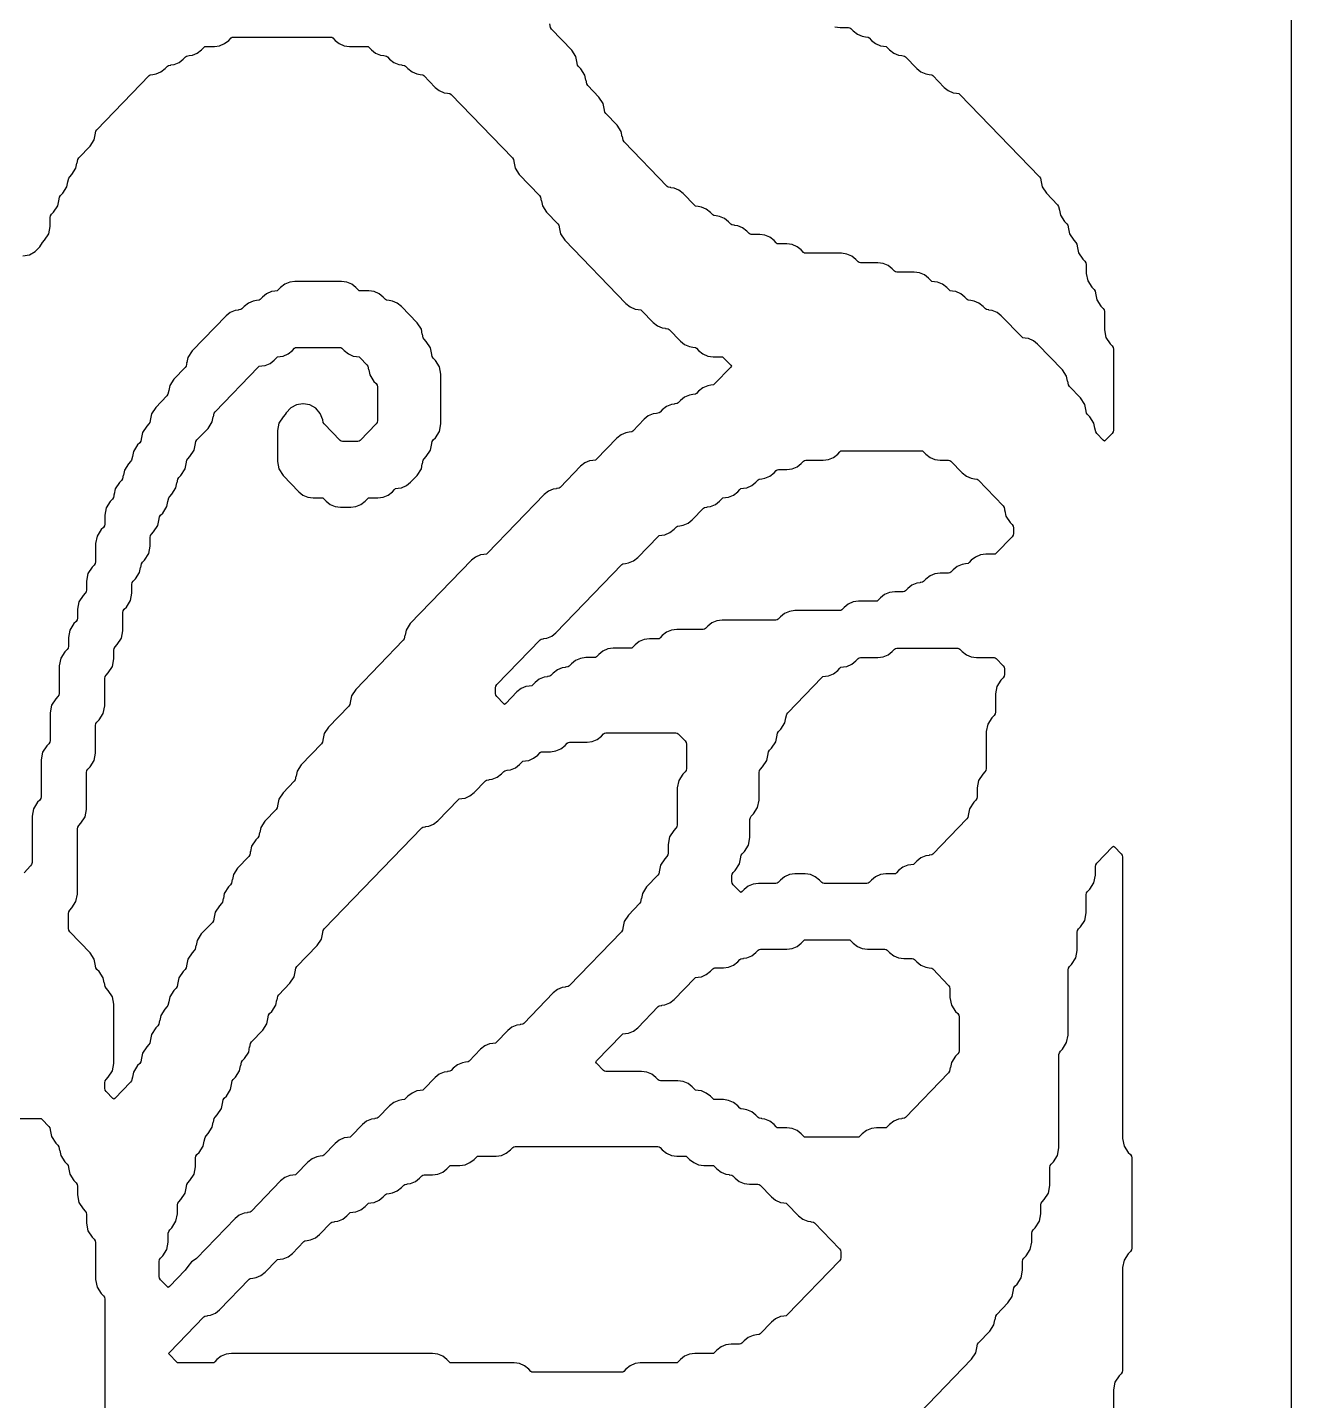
# Model space of a CAD drawing. Header units: millimetres. Extents: x 2 to 65, y 2 to 128.
# Drawn here: x 33.63 to 65.27, y 67.59 to 101.95 of the extents above; entities that cross this region are included whole.
import ezdxf

# ---------------------------------------------------------------- set-up
doc = ezdxf.new("R2010")
doc.units = ezdxf.units.MM
doc.layers.add('CUT', color=1, linetype='Continuous')

msp = doc.modelspace()

# ---------------------------------------------------------------- linework, layer by layer
at = {"layer": 'CUT'}
for points in [[(44.134, 2), (52.134, 2), (52.134, 5), (65.2679, 5), (65.2679, 125), (52.134, 125), (52.134, 128), (44.134, 128), (44.134, 125), (23.134, 125), (23.134, 128), (15.134, 128), (15.134, 125), (2, 125), (2, 5), (15.134, 5), (15.134, 2), (23.134, 2), (23.134, 5), (44.134, 5)], [(45.3806, 85.2007), (45.3558, 85.2388), (45.3471, 85.2835), (45.3471, 85.4224), (45.3558, 85.4671), (45.3806, 85.5052), (46.4611, 86.623), (46.4861, 86.6428), (46.551, 86.6515), (46.5507, 86.6539), (46.6318, 86.6648), (46.7546, 86.7169), (46.8592, 86.7996), (48.508, 88.5053), (48.5331, 88.5252), (48.598, 88.5339), (48.5976, 88.5363), (48.6788, 88.5472), (48.8015, 88.5993), (48.9061, 88.6819), (49.4178, 89.2112), (49.4429, 89.231), (49.5077, 89.2398), (49.5074, 89.2422), (49.5885, 89.2531), (49.7113, 89.3051), (49.8159, 89.3878), (49.8727, 89.4465), (49.8978, 89.4663), (49.9626, 89.4751), (49.9623, 89.4774), (50.0434, 89.4884), (50.1662, 89.5404), (50.2708, 89.6231), (50.555, 89.9171), (50.5801, 89.9369), (50.6449, 89.9456), (50.6446, 89.948), (50.7257, 89.959), (50.8485, 90.011), (50.9531, 90.0937), (51.0099, 90.1524), (51.035, 90.1722), (51.0998, 90.1809), (51.0995, 90.1833), (51.1806, 90.1942), (51.3034, 90.2463), (51.408, 90.329), (51.4648, 90.3877), (51.4898, 90.4075), (51.5547, 90.4162), (51.5544, 90.4186), (51.6355, 90.4295), (51.7583, 90.4816), (51.8629, 90.5643), (51.9196, 90.623), (51.9447, 90.6428), (52.0096, 90.6515), (52.0092, 90.6539), (52.0904, 90.6648), (52.2131, 90.7169), (52.3178, 90.7996), (52.3745, 90.8583), (52.3996, 90.8781), (52.4313, 90.8824), (52.6406, 90.8824), (52.7727, 90.9001), (52.8955, 90.9522), (53.0001, 91.0349), (53.0568, 91.0936), (53.0819, 91.1134), (53.1136, 91.1176), (53.5503, 91.1176), (53.6825, 91.1354), (53.8052, 91.1875), (53.9098, 91.2701), (53.9666, 91.3289), (53.9917, 91.3487), (54.0233, 91.3529), (56.0033, 91.3529), (56.035, 91.3487), (56.0601, 91.3289), (56.1169, 91.2701), (56.2215, 91.1875), (56.3442, 91.1354), (56.4764, 91.1176), (56.6857, 91.1176), (56.7173, 91.1134), (56.7424, 91.0936), (57.0266, 90.7996), (57.1312, 90.7169), (57.254, 90.6648), (57.3351, 90.6539), (57.3348, 90.6515), (57.3997, 90.6428), (57.4247, 90.623), (58.0503, 89.9758), (58.0751, 89.9377), (58.093, 89.8457), (58.0958, 89.8463), (58.1202, 89.7206), (58.2243, 89.5605), (58.2777, 89.5052), (58.3025, 89.4671), (58.3112, 89.4224), (58.3112, 89.2835), (58.3025, 89.2388), (58.2777, 89.2007), (57.8796, 88.7888), (57.8545, 88.769), (57.8229, 88.7647), (57.6136, 88.7647), (57.4814, 88.7469), (57.3587, 88.6949), (57.2541, 88.6122), (57.1973, 88.5535), (57.1722, 88.5337), (57.1074, 88.5249), (57.1077, 88.5226), (57.0265, 88.5116), (56.9038, 88.4596), (56.7992, 88.3769), (56.7424, 88.3182), (56.7173, 88.2984), (56.6857, 88.2941), (56.4764, 88.2941), (56.3442, 88.2763), (56.2215, 88.2243), (56.1169, 88.1416), (56.0601, 88.0829), (56.035, 88.0631), (55.9702, 88.0544), (55.9705, 88.052), (55.8893, 88.041), (55.7666, 87.989), (55.662, 87.9063), (55.6052, 87.8476), (55.5801, 87.8278), (55.5485, 87.8235), (55.3392, 87.8235), (55.207, 87.8058), (55.0843, 87.7537), (54.9797, 87.671), (54.9229, 87.6123), (54.8978, 87.5925), (54.8661, 87.5882), (54.4294, 87.5882), (54.2973, 87.5705), (54.1745, 87.5184), (54.0699, 87.4357), (54.0131, 87.377), (53.9881, 87.3572), (53.9564, 87.3529), (52.8373, 87.3529), (52.7052, 87.3352), (52.5824, 87.2831), (52.4778, 87.2004), (52.4211, 87.1417), (52.396, 87.1219), (52.3643, 87.1176), (51.0178, 87.1176), (50.8857, 87.0999), (50.7629, 87.0478), (50.6583, 86.9651), (50.6015, 86.9064), (50.5765, 86.8866), (50.5448, 86.8824), (49.8806, 86.8824), (49.7485, 86.8646), (49.6257, 86.8125), (49.5211, 86.7299), (49.4643, 86.6711), (49.4393, 86.6513), (49.4076, 86.6471), (49.1983, 86.6471), (49.0661, 86.6293), (48.9434, 86.5772), (48.8388, 86.4946), (48.782, 86.4358), (48.7569, 86.416), (48.7253, 86.4118), (48.2885, 86.4118), (48.1564, 86.394), (48.0336, 86.3419), (47.929, 86.2593), (47.8723, 86.2005), (47.8472, 86.1807), (47.8155, 86.1765), (47.6062, 86.1765), (47.4741, 86.1587), (47.3513, 86.1066), (47.2467, 86.024), (47.1899, 85.9653), (47.1649, 85.9454), (47.1, 85.9367), (47.1003, 85.9343), (47.0192, 85.9234), (46.8964, 85.8713), (46.7918, 85.7887), (46.7351, 85.73), (46.71, 85.7101), (46.6451, 85.7014), (46.6454, 85.699), (46.5643, 85.6881), (46.4416, 85.636), (46.3369, 85.5534), (46.2802, 85.4947), (46.2551, 85.4748), (46.1902, 85.4661), (46.1906, 85.4637), (46.1094, 85.4528), (45.9867, 85.4007), (45.8821, 85.3181), (45.6025, 85.0289), (45.5746, 85.008), (45.5466, 85.0289)], [(51.4967, 81.2318), (51.5215, 81.2699), (51.575, 81.3252), (51.679, 81.4853), (51.7155, 81.6727), (51.7155, 82.1283), (51.7242, 82.173), (51.7489, 82.2111), (51.8024, 82.2664), (51.9065, 82.4265), (51.9429, 82.6139), (51.9429, 83.3048), (51.9516, 83.3494), (51.9764, 83.3876), (52.0298, 83.4429), (52.1339, 83.603), (52.1583, 83.7286), (52.1611, 83.7281), (52.179, 83.82), (52.2038, 83.8582), (52.2573, 83.9135), (52.3613, 84.0736), (52.3858, 84.1992), (52.3886, 84.1987), (52.4065, 84.2906), (52.4313, 84.3288), (52.4847, 84.3841), (52.5888, 84.5442), (52.6132, 84.6698), (52.616, 84.6692), (52.6339, 84.7612), (52.6587, 84.7993), (53.5117, 85.6818), (53.5368, 85.7016), (53.6017, 85.7103), (53.6013, 85.7127), (53.6825, 85.7237), (53.8052, 85.7757), (53.9098, 85.8584), (53.9666, 85.9171), (53.9917, 85.9369), (54.0565, 85.9456), (54.0562, 85.948), (54.1373, 85.959), (54.2601, 86.011), (54.3647, 86.0937), (54.4215, 86.1524), (54.4466, 86.1722), (54.4782, 86.1765), (54.915, 86.1765), (55.0471, 86.1942), (55.1699, 86.2463), (55.2745, 86.329), (55.3312, 86.3877), (55.3563, 86.4075), (55.388, 86.4118), (56.9131, 86.4118), (56.9448, 86.4075), (56.9699, 86.3877), (57.0266, 86.329), (57.1312, 86.2463), (57.254, 86.1942), (57.3861, 86.1765), (57.8229, 86.1765), (57.8545, 86.1722), (57.8796, 86.1524), (58.0503, 85.9758), (58.0751, 85.9377), (58.0838, 85.893), (58.0838, 85.7541), (58.0751, 85.7094), (58.0503, 85.6712), (57.9968, 85.6159), (57.8928, 85.4558), (57.8563, 85.2684), (57.8563, 84.8129), (57.8477, 84.7682), (57.8229, 84.7301), (57.7694, 84.6748), (57.6654, 84.5147), (57.6289, 84.3273), (57.6289, 83.4011), (57.6202, 83.3565), (57.5954, 83.3183), (57.542, 83.263), (57.4379, 83.1029), (57.4015, 82.9155), (57.4015, 82.6952), (57.3928, 82.6506), (57.368, 82.6124), (57.3145, 82.5571), (57.2105, 82.397), (57.186, 82.2714), (57.1832, 82.2719), (57.1653, 82.18), (57.1405, 82.1418), (56.2875, 81.2594), (56.2625, 81.2396), (56.1976, 81.2308), (56.1979, 81.2284), (56.1168, 81.2175), (55.994, 81.1655), (55.8894, 81.0828), (55.8327, 81.0241), (55.8076, 81.0043), (55.7427, 80.9955), (55.743, 80.9931), (55.6619, 80.9822), (55.5392, 80.9302), (55.4345, 80.8475), (55.3778, 80.7888), (55.3527, 80.769), (55.321, 80.7647), (55.1117, 80.7647), (54.9796, 80.7469), (54.8568, 80.6949), (54.7522, 80.6122), (54.6955, 80.5535), (54.6704, 80.5337), (54.6387, 80.5294), (53.5685, 80.5294), (53.5368, 80.5337), (53.5117, 80.5535), (53.455, 80.6122), (53.3503, 80.6949), (53.2276, 80.7469), (53.0954, 80.7647), (52.8373, 80.7647), (52.7052, 80.7469), (52.5824, 80.6949), (52.4778, 80.6122), (52.4211, 80.5535), (52.396, 80.5337), (52.3643, 80.5294), (51.9276, 80.5294), (51.7954, 80.5116), (51.6727, 80.4596), (51.5681, 80.3769), (51.516, 80.323), (51.488, 80.3021), (51.4601, 80.323), (51.2941, 80.4948), (51.2693, 80.5329), (51.2606, 80.5776), (51.2606, 80.7165), (51.2693, 80.7612), (51.2941, 80.7993), (51.3475, 80.8547), (51.4516, 81.0147), (51.476, 81.1404), (51.4788, 81.1398)], [(36.9653, 70.6124), (36.9405, 70.6506), (36.9319, 70.6952), (36.9319, 71.0695), (36.9405, 71.1141), (36.9653, 71.1523), (37.0188, 71.2076), (37.1228, 71.3677), (37.1593, 71.5551), (37.1593, 71.7754), (37.168, 71.82), (37.1928, 71.8582), (37.2462, 71.9135), (37.3503, 72.0736), (37.3867, 72.261), (37.3867, 72.4812), (37.3954, 72.5259), (37.4202, 72.564), (37.4737, 72.6194), (37.5777, 72.7794), (37.6022, 72.9051), (37.605, 72.9045), (37.6229, 72.9965), (37.6477, 73.0346), (37.7011, 73.0899), (37.8052, 73.25), (37.8416, 73.4374), (37.8416, 73.6577), (37.8503, 73.7024), (37.8751, 73.7405), (37.9286, 73.7958), (38.0326, 73.9559), (38.057, 74.0816), (38.0599, 74.081), (38.0777, 74.173), (38.1025, 74.2111), (38.156, 74.2664), (38.26, 74.4265), (38.2845, 74.5521), (38.2873, 74.5516), (38.3052, 74.6435), (38.33, 74.6817), (38.3834, 74.737), (38.4875, 74.8971), (38.5119, 75.0227), (38.5147, 75.0222), (38.5326, 75.1141), (38.5574, 75.1523), (38.6109, 75.2076), (38.7149, 75.3677), (38.7394, 75.4933), (38.7422, 75.4928), (38.7601, 75.5847), (38.7849, 75.6229), (38.8383, 75.6782), (38.9424, 75.8383), (38.9668, 75.9639), (38.9696, 75.9634), (38.9875, 76.0553), (39.0123, 76.0935), (39.0658, 76.1488), (39.1698, 76.3089), (39.1942, 76.4345), (39.1971, 76.4339), (39.2149, 76.5259), (39.2397, 76.564), (39.5206, 76.8547), (39.6247, 77.0147), (39.6491, 77.1404), (39.6519, 77.1398), (39.6698, 77.2318), (39.6946, 77.2699), (39.7481, 77.3252), (39.8521, 77.4853), (39.8766, 77.611), (39.8794, 77.6104), (39.8973, 77.7024), (39.9221, 77.7405), (40.203, 78.0311), (40.307, 78.1912), (40.3314, 78.3168), (40.3343, 78.3163), (40.3521, 78.4083), (40.3769, 78.4464), (40.8853, 78.9723), (40.9893, 79.1324), (41.0138, 79.258), (41.0166, 79.2575), (41.0345, 79.3494), (41.0593, 79.3876), (43.5043, 81.9171), (43.5294, 81.9369), (43.5943, 81.9456), (43.594, 81.948), (43.6751, 81.959), (43.7978, 82.011), (43.9025, 82.0937), (44.4141, 82.623), (44.4392, 82.6428), (44.504, 82.6515), (44.5037, 82.6539), (44.5849, 82.6648), (44.7076, 82.7169), (44.8122, 82.7996), (45.0964, 83.0936), (45.1215, 83.1134), (45.1864, 83.1221), (45.186, 83.1245), (45.2672, 83.1354), (45.3899, 83.1875), (45.4945, 83.2701), (45.5513, 83.3289), (45.5764, 83.3487), (45.6412, 83.3574), (45.6409, 83.3598), (45.7221, 83.3707), (45.8448, 83.4228), (45.9494, 83.5054), (46.0062, 83.5642), (46.0313, 83.584), (46.0961, 83.5927), (46.0958, 83.5951), (46.1769, 83.606), (46.2997, 83.6581), (46.4043, 83.7407), (46.4611, 83.7995), (46.4861, 83.8193), (46.5178, 83.8235), (46.7271, 83.8235), (46.8593, 83.8413), (46.982, 83.8934), (47.0866, 83.976), (47.1434, 84.0347), (47.1685, 84.0546), (47.2001, 84.0588), (47.6369, 84.0588), (47.769, 84.0766), (47.8918, 84.1287), (47.9964, 84.2113), (48.0532, 84.27), (48.0782, 84.2899), (48.1099, 84.2941), (49.8625, 84.2941), (49.8941, 84.2899), (49.9192, 84.27), (50.0899, 84.0935), (50.1147, 84.0553), (50.1234, 84.0106), (50.1234, 83.4011), (50.1147, 83.3565), (50.0899, 83.3183), (50.0364, 83.263), (49.9324, 83.1029), (49.8959, 82.9155), (49.8959, 81.9894), (49.8873, 81.9447), (49.8625, 81.9065), (49.809, 81.8512), (49.705, 81.6911), (49.6685, 81.5037), (49.6685, 81.2835), (49.6598, 81.2388), (49.635, 81.2007), (49.5816, 81.1453), (49.4775, 80.9853), (49.4531, 80.8596), (49.4503, 80.8602), (49.4324, 80.7682), (49.4076, 80.7301), (49.1267, 80.4395), (49.0226, 80.2794), (48.9982, 80.1537), (48.9954, 80.1543), (48.9775, 80.0623), (48.9527, 80.0242), (48.6718, 79.7336), (48.5678, 79.5735), (48.5433, 79.4479), (48.5405, 79.4484), (48.5226, 79.3565), (48.4978, 79.3183), (47.1899, 77.9653), (47.1649, 77.9454), (47.1, 77.9367), (47.1003, 77.9343), (47.0192, 77.9234), (46.8964, 77.8713), (46.7918, 77.7887), (46.0527, 77.0241), (46.0277, 77.0043), (45.9628, 76.9955), (45.9631, 76.9931), (45.882, 76.9822), (45.7592, 76.9302), (45.6546, 76.8475), (45.3704, 76.5535), (45.3453, 76.5337), (45.2805, 76.5249), (45.2808, 76.5226), (45.1997, 76.5116), (45.0769, 76.4596), (44.9723, 76.3769), (44.6881, 76.0829), (44.663, 76.0631), (44.5982, 76.0544), (44.5985, 76.052), (44.5173, 76.041), (44.3946, 75.989), (44.29, 75.9063), (44.2332, 75.8476), (44.2081, 75.8278), (44.1433, 75.8191), (44.1436, 75.8167), (44.0625, 75.8058), (43.9397, 75.7537), (43.8351, 75.671), (43.5509, 75.377), (43.5258, 75.3572), (43.461, 75.3485), (43.4613, 75.3461), (43.3801, 75.3352), (43.2574, 75.2831), (43.1528, 75.2004), (43.096, 75.1417), (43.0709, 75.1219), (43.0061, 75.1132), (43.0064, 75.1108), (42.9253, 75.0999), (42.8025, 75.0478), (42.6979, 74.9651), (42.4137, 74.6711), (42.3886, 74.6513), (42.3238, 74.6426), (42.3241, 74.6402), (42.2429, 74.6293), (42.1202, 74.5772), (42.0156, 74.4946), (41.7314, 74.2005), (41.7063, 74.1807), (41.6414, 74.172), (41.6418, 74.1696), (41.5606, 74.1587), (41.4379, 74.1066), (41.3333, 74.024), (41.049, 73.73), (41.024, 73.7101), (40.9591, 73.7014), (40.9594, 73.699), (40.8783, 73.6881), (40.7556, 73.636), (40.6509, 73.5534), (40.3667, 73.2594), (40.3417, 73.2396), (40.2768, 73.2308), (40.2771, 73.2284), (40.196, 73.2175), (40.0732, 73.1655), (39.9686, 73.0828), (39.2295, 72.3182), (39.2044, 72.2984), (39.1396, 72.2897), (39.1399, 72.2873), (39.0588, 72.2763), (38.936, 72.2243), (38.8314, 72.1416), (37.8649, 71.1417), (37.8082, 71.097), (37.7426, 71.0568), (37.6447, 70.9461), (37.5807, 70.8477), (37.1872, 70.4407), (37.1593, 70.4198), (37.1314, 70.4407)], [(48.508, 76.7406), (48.5331, 76.7604), (48.598, 76.7692), (48.5976, 76.7716), (48.6788, 76.7825), (48.8015, 76.8345), (48.9061, 76.9172), (49.4178, 77.4465), (49.4429, 77.4663), (49.5077, 77.4751), (49.5074, 77.4774), (49.5885, 77.4884), (49.7113, 77.5404), (49.8159, 77.6231), (50.3276, 78.1524), (50.3526, 78.1722), (50.4175, 78.1809), (50.4172, 78.1833), (50.4983, 78.1942), (50.6211, 78.2463), (50.7257, 78.329), (50.7824, 78.3877), (50.8075, 78.4075), (50.8392, 78.4118), (51.0485, 78.4118), (51.1806, 78.4295), (51.3034, 78.4816), (51.408, 78.5643), (51.4648, 78.623), (51.4898, 78.6428), (51.5547, 78.6515), (51.5544, 78.6539), (51.6355, 78.6648), (51.7583, 78.7169), (51.8629, 78.7996), (51.9196, 78.8583), (51.9447, 78.8781), (51.9764, 78.8824), (52.6406, 78.8824), (52.7727, 78.9001), (52.8955, 78.9522), (53.0001, 79.0349), (53.0568, 79.0936), (53.0819, 79.1134), (53.1136, 79.1176), (54.1838, 79.1176), (54.2155, 79.1134), (54.2406, 79.0936), (54.2973, 79.0349), (54.402, 78.9522), (54.5247, 78.9001), (54.6568, 78.8824), (55.0936, 78.8824), (55.1253, 78.8781), (55.1503, 78.8583), (55.2071, 78.7996), (55.3117, 78.7169), (55.4345, 78.6648), (55.5666, 78.6471), (55.7759, 78.6471), (55.8076, 78.6428), (55.8327, 78.623), (55.8894, 78.5643), (55.994, 78.4816), (56.1168, 78.4295), (56.1979, 78.4186), (56.1976, 78.4162), (56.2625, 78.4075), (56.2875, 78.3877), (56.6857, 77.9758), (56.7105, 77.9377), (56.7191, 77.893), (56.7191, 77.6727), (56.7556, 77.4853), (56.8596, 77.3252), (56.9131, 77.2699), (56.9379, 77.2318), (56.9466, 77.1871), (56.9466, 76.3423), (56.9379, 76.2976), (56.9131, 76.2595), (56.8596, 76.2042), (56.7556, 76.0441), (56.7312, 75.9184), (56.7283, 75.919), (56.7105, 75.827), (56.6857, 75.7889), (55.6052, 74.6711), (55.5801, 74.6513), (55.5153, 74.6426), (55.5156, 74.6402), (55.4345, 74.6293), (55.3117, 74.5772), (55.2071, 74.4946), (55.1503, 74.4358), (55.1253, 74.416), (55.0936, 74.4118), (54.8843, 74.4118), (54.7521, 74.394), (54.6294, 74.3419), (54.5248, 74.2593), (54.468, 74.2005), (54.4429, 74.1807), (54.4113, 74.1765), (53.1136, 74.1765), (53.0819, 74.1807), (53.0568, 74.2005), (53.0001, 74.2593), (52.8955, 74.3419), (52.7727, 74.394), (52.6406, 74.4118), (52.4313, 74.4118), (52.3996, 74.416), (52.3745, 74.4358), (52.3178, 74.4946), (52.2131, 74.5772), (52.0904, 74.6293), (52.0092, 74.6402), (52.0096, 74.6426), (51.9447, 74.6513), (51.9196, 74.6711), (51.8629, 74.7299), (51.7583, 74.8125), (51.6355, 74.8646), (51.5544, 74.8755), (51.5547, 74.8779), (51.4898, 74.8866), (51.4648, 74.9064), (51.408, 74.9651), (51.3034, 75.0478), (51.1806, 75.0999), (51.0485, 75.1176), (50.8392, 75.1176), (50.8075, 75.1219), (50.7824, 75.1417), (50.7257, 75.2004), (50.6211, 75.2831), (50.4983, 75.3352), (50.4172, 75.3461), (50.4175, 75.3485), (50.3526, 75.3572), (50.3276, 75.377), (50.2708, 75.4357), (50.1662, 75.5184), (50.0434, 75.5705), (49.9113, 75.5882), (49.4745, 75.5882), (49.4429, 75.5925), (49.4178, 75.6123), (49.361, 75.671), (49.2564, 75.7537), (49.1337, 75.8058), (49.0015, 75.8235), (48.1099, 75.8235), (48.0782, 75.8278), (48.0532, 75.8476), (47.8757, 76.0311), (47.8562, 76.0588), (47.8757, 76.0865)], [(38.0458, 69.6818), (38.0709, 69.7016), (38.1357, 69.7103), (38.1354, 69.7127), (38.2165, 69.7237), (38.3393, 69.7757), (38.4439, 69.8584), (39.183, 70.623), (39.2081, 70.6428), (39.2729, 70.6515), (39.2726, 70.6539), (39.3537, 70.6648), (39.4765, 70.7169), (39.5811, 70.7996), (39.8653, 71.0936), (39.8904, 71.1134), (39.9552, 71.1221), (39.9549, 71.1245), (40.0361, 71.1354), (40.1588, 71.1875), (40.2634, 71.2701), (40.5476, 71.5642), (40.5727, 71.584), (40.6376, 71.5927), (40.6372, 71.5951), (40.7184, 71.606), (40.8411, 71.6581), (40.9457, 71.7407), (41.2299, 72.0347), (41.255, 72.0546), (41.3199, 72.0633), (41.3196, 72.0657), (41.4007, 72.0766), (41.5234, 72.1287), (41.6281, 72.2113), (41.6848, 72.27), (41.7099, 72.2899), (41.7748, 72.2986), (41.7744, 72.301), (41.8556, 72.3119), (41.9783, 72.364), (42.0829, 72.4466), (42.1397, 72.5053), (42.1648, 72.5252), (42.2296, 72.5339), (42.2293, 72.5363), (42.3105, 72.5472), (42.4332, 72.5993), (42.5378, 72.6819), (42.5946, 72.7406), (42.6197, 72.7604), (42.6845, 72.7692), (42.6842, 72.7716), (42.7653, 72.7825), (42.8881, 72.8345), (42.9927, 72.9172), (43.0495, 72.9759), (43.0745, 72.9957), (43.1394, 73.0045), (43.1391, 73.0069), (43.2202, 73.0178), (43.343, 73.0698), (43.4476, 73.1525), (43.5043, 73.2112), (43.5294, 73.231), (43.5611, 73.2353), (43.7704, 73.2353), (43.9025, 73.2531), (44.0253, 73.3051), (44.1299, 73.3878), (44.1867, 73.4465), (44.2117, 73.4663), (44.2434, 73.4706), (44.4527, 73.4706), (44.5849, 73.4884), (44.7076, 73.5404), (44.8122, 73.6231), (44.869, 73.6818), (44.8941, 73.7016), (44.9257, 73.7059), (45.3625, 73.7059), (45.4946, 73.7237), (45.6174, 73.7757), (45.722, 73.8584), (45.7788, 73.9171), (45.8038, 73.9369), (45.8355, 73.9412), (49.4076, 73.9412), (49.4393, 73.9369), (49.4643, 73.9171), (49.5211, 73.8584), (49.6257, 73.7757), (49.7485, 73.7237), (49.8806, 73.7059), (50.0899, 73.7059), (50.1216, 73.7016), (50.1467, 73.6818), (50.2034, 73.6231), (50.308, 73.5404), (50.4308, 73.4884), (50.5629, 73.4706), (50.7722, 73.4706), (50.8039, 73.4663), (50.829, 73.4465), (50.8857, 73.3878), (50.9904, 73.3051), (51.1131, 73.2531), (51.1942, 73.2422), (51.1939, 73.2398), (51.2588, 73.231), (51.2839, 73.2112), (51.3406, 73.1525), (51.4452, 73.0698), (51.568, 73.0178), (51.7001, 73), (51.9094, 73), (51.9411, 72.9957), (51.9662, 72.9759), (52.2504, 72.6819), (52.355, 72.5993), (52.4777, 72.5472), (52.5589, 72.5363), (52.5586, 72.5339), (52.6234, 72.5252), (52.6485, 72.5053), (52.9327, 72.2113), (53.0373, 72.1287), (53.1601, 72.0766), (53.2412, 72.0657), (53.2409, 72.0633), (53.3057, 72.0546), (53.3308, 72.0347), (53.9564, 71.3876), (53.9812, 71.3494), (53.9899, 71.3048), (53.9899, 71.1658), (53.9812, 71.1212), (53.9564, 71.083), (52.6485, 69.73), (52.6234, 69.7101), (52.5586, 69.7014), (52.5589, 69.699), (52.4777, 69.6881), (52.355, 69.636), (52.2504, 69.5534), (51.9662, 69.2594), (51.9411, 69.2396), (51.8762, 69.2308), (51.8766, 69.2284), (51.7954, 69.2175), (51.6727, 69.1655), (51.5681, 69.0828), (51.5113, 69.0241), (51.4862, 69.0043), (51.4545, 69), (51.2452, 69), (51.1131, 68.9822), (50.9904, 68.9302), (50.8857, 68.8475), (50.829, 68.7888), (50.8039, 68.769), (50.7722, 68.7647), (50.3355, 68.7647), (50.2033, 68.7469), (50.0806, 68.6949), (49.976, 68.6122), (49.9192, 68.5535), (49.8941, 68.5337), (49.8625, 68.5294), (48.9708, 68.5294), (48.8387, 68.5116), (48.716, 68.4596), (48.6113, 68.3769), (48.5546, 68.3182), (48.5295, 68.2984), (48.4978, 68.2941), (46.2904, 68.2941), (46.2587, 68.2984), (46.2336, 68.3182), (46.1769, 68.3769), (46.0722, 68.4596), (45.9495, 68.5116), (45.8174, 68.5294), (44.2434, 68.5294), (44.2117, 68.5337), (44.1867, 68.5535), (44.1299, 68.6122), (44.0253, 68.6949), (43.9025, 68.7469), (43.7704, 68.7647), (38.736, 68.7647), (38.6039, 68.7469), (38.4811, 68.6949), (38.3765, 68.6122), (38.3198, 68.5535), (38.2947, 68.5337), (38.263, 68.5294), (37.4202, 68.5294), (37.3885, 68.5337), (37.3635, 68.5535), (37.1861, 68.737), (37.1665, 68.7647), (37.1861, 68.7924)]]:
    msp.add_lwpolyline(points, close=True, dxfattribs=at)
for points in [[(33.5203, 96.2302), (33.683, 96.2574), (33.828, 96.3361), (33.9395, 96.4577), (34.0086, 96.564), (34.0621, 96.6194), (34.1661, 96.7794), (34.2026, 96.9669), (34.2026, 97.1871), (34.2113, 97.2318), (34.2361, 97.2699), (34.2895, 97.3252), (34.3936, 97.4853), (34.418, 97.611), (34.4208, 97.6104), (34.4387, 97.7024), (34.4635, 97.7405), (34.517, 97.7958), (34.621, 97.9559), (34.6454, 98.0816), (34.6483, 98.081), (34.6661, 98.173), (34.6909, 98.2111), (34.7444, 98.2664), (34.8484, 98.4265), (34.8729, 98.5521), (34.8757, 98.5516), (34.8936, 98.6435), (34.9184, 98.6817), (35.1993, 98.9723), (35.3033, 99.1324), (35.3278, 99.258), (35.3306, 99.2575), (35.3485, 99.3494), (35.3733, 99.3876), (36.6811, 100.7406), (36.7062, 100.7604), (36.7711, 100.7692), (36.7708, 100.7716), (36.8519, 100.7825), (36.9746, 100.8345), (37.0793, 100.9172), (37.136, 100.9759), (37.1611, 100.9957), (37.226, 101.0045), (37.2256, 101.0069), (37.3068, 101.0178), (37.4295, 101.0698), (37.5341, 101.1525), (37.5909, 101.2112), (37.616, 101.231), (37.6808, 101.2398), (37.6805, 101.2422), (37.7617, 101.2531), (37.8844, 101.3051), (37.989, 101.3878), (38.0458, 101.4465), (38.0709, 101.4663), (38.1025, 101.4706), (38.3118, 101.4706), (38.444, 101.4884), (38.5667, 101.5404), (38.6713, 101.6231), (38.7281, 101.6818), (38.7532, 101.7016), (38.7849, 101.7059), (41.2197, 101.7059), (41.2514, 101.7016), (41.2765, 101.6818), (41.3333, 101.6231), (41.4379, 101.5404), (41.5606, 101.4884), (41.6928, 101.4706), (42.1295, 101.4706), (42.1612, 101.4663), (42.1862, 101.4465), (42.243, 101.3878), (42.3476, 101.3051), (42.4704, 101.2531), (42.5515, 101.2422), (42.5512, 101.2398), (42.6161, 101.231), (42.6411, 101.2112), (42.6979, 101.1525), (42.8025, 101.0698), (42.9253, 101.0178), (43.0064, 101.0069), (43.0061, 101.0045), (43.0709, 100.9957), (43.096, 100.9759), (43.1528, 100.9172), (43.2574, 100.8345), (43.3801, 100.7825), (43.4613, 100.7716), (43.461, 100.7692), (43.5258, 100.7604), (43.5509, 100.7406), (43.8351, 100.4466), (43.9397, 100.364), (44.0625, 100.3119), (44.1436, 100.301), (44.1433, 100.2986), (44.2081, 100.2899), (44.2332, 100.27), (45.7685, 98.6817), (45.7933, 98.6435), (45.8112, 98.5516), (45.814, 98.5521), (45.8385, 98.4265), (45.9425, 98.2664), (46.4509, 97.7405), (46.4757, 97.7024), (46.4935, 97.6104), (46.4964, 97.611), (46.5208, 97.4853), (46.6248, 97.3252), (46.9057, 97.0346), (46.9305, 96.9965), (46.9484, 96.9045), (46.9512, 96.9051), (46.9757, 96.7794), (47.0797, 96.6194), (48.6113, 95.0349), (48.716, 94.9522), (48.8387, 94.9001), (48.9198, 94.8892), (48.9195, 94.8868), (48.9844, 94.8781), (49.0095, 94.8583), (49.2937, 94.5643), (49.3983, 94.4816), (49.521, 94.4295), (49.6022, 94.4186), (49.6018, 94.4162), (49.6667, 94.4075), (49.6918, 94.3877), (49.976, 94.0937), (50.0806, 94.011), (50.2033, 93.959), (50.2845, 93.948), (50.2842, 93.9456), (50.349, 93.9369), (50.3741, 93.9171), (50.4309, 93.8584), (50.5355, 93.7757), (50.6582, 93.7237), (50.7904, 93.7059), (50.9997, 93.7059), (51.0313, 93.7016), (51.0564, 93.6818), (51.2338, 93.4983), (51.2534, 93.4706), (51.2338, 93.4429), (50.829, 93.0241), (50.8039, 93.0043), (50.739, 92.9955), (50.7394, 92.9931), (50.6582, 92.9822), (50.5355, 92.9302), (50.4309, 92.8475), (50.3741, 92.7888), (50.349, 92.769), (50.2842, 92.7602), (50.2845, 92.7578), (50.2033, 92.7469), (50.0806, 92.6949), (49.976, 92.6122), (49.9192, 92.5535), (49.8941, 92.5337), (49.8293, 92.5249), (49.8296, 92.5226), (49.7485, 92.5116), (49.6257, 92.4596), (49.5211, 92.3769), (49.4643, 92.3182), (49.4393, 92.2984), (49.3744, 92.2897), (49.3747, 92.2873), (49.2936, 92.2763), (49.1708, 92.2243), (49.0662, 92.1416), (48.782, 91.8476), (48.7569, 91.8278), (48.6921, 91.8191), (48.6924, 91.8167), (48.6113, 91.8058), (48.4885, 91.7537), (48.3839, 91.671), (47.8723, 91.1417), (47.8472, 91.1219), (47.7823, 91.1132), (47.7826, 91.1108), (47.7015, 91.0999), (47.5788, 91.0478), (47.4741, 90.9651), (46.9625, 90.4358), (46.9374, 90.416), (46.8726, 90.4073), (46.8729, 90.4049), (46.7917, 90.394), (46.669, 90.3419), (46.5644, 90.2593), (45.143, 88.7888), (45.1179, 88.769), (45.053, 88.7602), (45.0534, 88.7578), (44.9722, 88.7469), (44.8495, 88.6949), (44.7449, 88.6122), (43.2132, 87.0277), (43.1092, 86.8676), (43.0848, 86.742), (43.0819, 86.7425), (43.0641, 86.6506), (43.0393, 86.6124), (41.8486, 85.3806), (41.7446, 85.2206), (41.7201, 85.0949), (41.7173, 85.0955), (41.6994, 85.0035), (41.6746, 84.9654), (41.1663, 84.4395), (41.0622, 84.2794), (41.0378, 84.1537), (41.035, 84.1543), (41.0171, 84.0623), (40.9923, 84.0242), (40.484, 83.4983), (40.3799, 83.3382), (40.3555, 83.2126), (40.3527, 83.2131), (40.3348, 83.1212), (40.31, 83.083), (40.0291, 82.7924), (39.925, 82.6323), (39.9006, 82.5067), (39.8978, 82.5072), (39.8799, 82.4153), (39.8551, 82.3771), (39.5742, 82.0865), (39.4702, 81.9264), (39.4457, 81.8008), (39.4429, 81.8013), (39.425, 81.7094), (39.4002, 81.6712), (39.3468, 81.6159), (39.2427, 81.4558), (39.2183, 81.3302), (39.2155, 81.3308), (39.1976, 81.2388), (39.1728, 81.2007), (38.8919, 80.9101), (38.7878, 80.75), (38.7634, 80.6243), (38.7606, 80.6249), (38.7427, 80.5329), (38.7179, 80.4948), (38.6644, 80.4395), (38.5604, 80.2794), (38.536, 80.1537), (38.5331, 80.1543), (38.5153, 80.0623), (38.4905, 80.0242), (38.437, 79.9689), (38.333, 79.8088), (38.3085, 79.6832), (38.3057, 79.6837), (38.2878, 79.5917), (38.263, 79.5536), (37.9821, 79.263), (37.8781, 79.1029), (37.8536, 78.9773), (37.8508, 78.9778), (37.8329, 78.8859), (37.8081, 78.8477), (37.7547, 78.7924), (37.6506, 78.6323), (37.6262, 78.5067), (37.6234, 78.5072), (37.6055, 78.4153), (37.5807, 78.3771), (37.5272, 78.3218), (37.4232, 78.1617), (37.3988, 78.0361), (37.3959, 78.0366), (37.378, 77.9447), (37.3533, 77.9065), (37.2998, 77.8512), (37.1957, 77.6911), (37.1713, 77.5655), (37.1685, 77.5661), (37.1506, 77.4741), (37.1258, 77.436), (37.0724, 77.3806), (36.9683, 77.2206), (36.9439, 77.0949), (36.9411, 77.0955), (36.9232, 77.0035), (36.8984, 76.9654), (36.8449, 76.9101), (36.7409, 76.75), (36.7164, 76.6243), (36.7136, 76.6249), (36.6957, 76.5329), (36.6709, 76.4948), (36.6175, 76.4395), (36.5134, 76.2794), (36.489, 76.1537), (36.4862, 76.1543), (36.4683, 76.0623), (36.4435, 76.0242), (36.39, 75.9689), (36.286, 75.8088), (36.2616, 75.6832), (36.2587, 75.6837), (36.2408, 75.5917), (36.2161, 75.5536), (35.8226, 75.1466), (35.7947, 75.1257), (35.7667, 75.1466), (35.6007, 75.3183), (35.5759, 75.3565), (35.5672, 75.4011), (35.5672, 75.5401), (35.5759, 75.5847), (35.6007, 75.6229), (35.6542, 75.6782), (35.7582, 75.8383), (35.7947, 76.0257), (35.7947, 77.5037), (35.7582, 77.6911), (35.6542, 77.8512), (35.6007, 77.9065), (35.5759, 77.9447), (35.558, 78.0366), (35.5552, 78.0361), (35.5308, 78.1617), (35.4267, 78.3218), (35.3733, 78.3771), (35.3485, 78.4153), (35.3306, 78.5072), (35.3278, 78.5067), (35.3033, 78.6323), (35.1993, 78.7924), (34.6909, 79.3183), (34.6661, 79.3565), (34.6575, 79.4011), (34.6575, 79.7754), (34.6661, 79.82), (34.6909, 79.8582), (34.7444, 79.9135), (34.8484, 80.0736), (34.8849, 80.261), (34.8849, 81.893), (34.8936, 81.9377), (34.9184, 81.9758), (34.9718, 82.0311), (35.0759, 82.1912), (35.1123, 82.3786), (35.1123, 83.3048), (35.121, 83.3494), (35.1458, 83.3876), (35.1993, 83.4429), (35.3033, 83.603), (35.3398, 83.7904), (35.3398, 84.4812), (35.3485, 84.5259), (35.3733, 84.564), (35.4267, 84.6194), (35.5308, 84.7794), (35.5672, 84.9669), (35.5672, 85.6577), (35.5759, 85.7024), (35.6007, 85.7405), (35.6542, 85.7958), (35.7582, 85.9559), (35.7947, 86.1433), (35.7947, 86.3636), (35.8033, 86.4083), (35.8281, 86.4464), (35.8816, 86.5017), (35.9856, 86.6618), (36.0221, 86.8492), (36.0221, 87.3048), (36.0308, 87.3494), (36.0556, 87.3876), (36.109, 87.4429), (36.2131, 87.603), (36.2495, 87.7904), (36.2495, 88.0106), (36.2582, 88.0553), (36.283, 88.0935), (36.3365, 88.1488), (36.4405, 88.3089), (36.465, 88.4345), (36.4678, 88.4339), (36.4857, 88.5259), (36.5105, 88.564), (36.5639, 88.6194), (36.668, 88.7794), (36.7044, 88.9669), (36.7044, 89.1871), (36.7131, 89.2318), (36.7379, 89.2699), (36.7914, 89.3252), (36.8954, 89.4853), (36.9198, 89.611), (36.9227, 89.6104), (36.9405, 89.7024), (36.9653, 89.7405), (37.0188, 89.7958), (37.1228, 89.9559), (37.1473, 90.0816), (37.1501, 90.081), (37.168, 90.173), (37.1928, 90.2111), (37.2462, 90.2664), (37.3503, 90.4265), (37.3747, 90.5521), (37.3775, 90.5516), (37.3954, 90.6435), (37.4202, 90.6817), (37.4737, 90.737), (37.5777, 90.8971), (37.6022, 91.0227), (37.605, 91.0222), (37.6229, 91.1141), (37.6477, 91.1523), (37.7011, 91.2076), (37.8052, 91.3677), (37.8296, 91.4933), (37.8324, 91.4928), (37.8503, 91.5847), (37.8751, 91.6229), (38.156, 91.9135), (38.26, 92.0736), (38.2845, 92.1992), (38.2873, 92.1987), (38.3052, 92.2906), (38.33, 92.3288), (39.4104, 93.4465), (39.4355, 93.4663), (39.5004, 93.4751), (39.5, 93.4774), (39.5812, 93.4884), (39.7039, 93.5404), (39.8085, 93.6231), (39.8653, 93.6818), (39.8904, 93.7016), (39.9552, 93.7103), (39.9549, 93.7127), (40.0361, 93.7237), (40.1588, 93.7757), (40.2634, 93.8584), (40.3202, 93.9171), (40.3453, 93.9369), (40.3769, 93.9412), (41.4472, 93.9412), (41.4789, 93.9369), (41.5039, 93.9171), (41.5607, 93.8584), (41.6653, 93.7757), (41.7881, 93.7237), (41.8692, 93.7127), (41.8689, 93.7103), (41.9337, 93.7016), (41.9588, 93.6818), (42.1295, 93.5052), (42.1543, 93.4671), (42.1722, 93.3751), (42.175, 93.3757), (42.1994, 93.25), (42.3035, 93.0899), (42.3569, 93.0346), (42.3817, 92.9965), (42.3904, 92.9518), (42.3904, 92.107), (42.3817, 92.0623), (42.3569, 92.0242), (41.9588, 91.6123), (41.9337, 91.5925), (41.9021, 91.5882), (41.5141, 91.5882), (41.4825, 91.5925), (41.4574, 91.6123), (41.0593, 92.0242), (41.0345, 92.0623), (41.0223, 92.1249), (40.9612, 92.2851), (40.8495, 92.4152), (40.7004, 92.5), (40.5315, 92.5294), (40.5293, 92.5294), (40.3666, 92.5022), (40.2216, 92.4235), (40.1101, 92.3019), (40.0825, 92.2595), (40.0291, 92.2042), (39.925, 92.0441), (39.8886, 91.8567), (39.8886, 91.0845), (39.925, 90.8971), (40.0291, 90.737), (40.4235, 90.329), (40.5281, 90.2463), (40.6509, 90.1942), (40.783, 90.1765), (40.9923, 90.1765), (41.024, 90.1722), (41.049, 90.1524), (41.1058, 90.0937), (41.2104, 90.011), (41.3332, 89.959), (41.4653, 89.9412), (41.7234, 89.9412), (41.8556, 89.959), (41.9783, 90.011), (42.0829, 90.0937), (42.1397, 90.1524), (42.1648, 90.1722), (42.1965, 90.1765), (42.4058, 90.1765), (42.5379, 90.1942), (42.6606, 90.2463), (42.7653, 90.329), (42.822, 90.3877), (42.8471, 90.4075), (42.912, 90.4162), (42.9116, 90.4186), (42.9928, 90.4295), (43.1155, 90.4816), (43.2201, 90.5643), (43.3871, 90.737), (43.4912, 90.8971), (43.5156, 91.0227), (43.5184, 91.0222), (43.5363, 91.1141), (43.5611, 91.1523), (43.6146, 91.2076), (43.7186, 91.3677), (43.743, 91.4933), (43.7459, 91.4928), (43.7637, 91.5847), (43.7885, 91.6229), (43.842, 91.6782), (43.946, 91.8383), (43.9825, 92.0257), (43.9825, 93.2684), (43.946, 93.4558), (43.842, 93.6159), (43.7885, 93.6712), (43.7637, 93.7094), (43.7459, 93.8013), (43.743, 93.8008), (43.7186, 93.9264), (43.6146, 94.0865), (43.5611, 94.1418), (43.5363, 94.18), (43.5184, 94.2719), (43.5156, 94.2714), (43.4912, 94.397), (43.3871, 94.5571), (42.9927, 94.9651), (42.8881, 95.0478), (42.7653, 95.0999), (42.6842, 95.1108), (42.6845, 95.1132), (42.6197, 95.1219), (42.5946, 95.1417), (42.5378, 95.2004), (42.4332, 95.2831), (42.3105, 95.3352), (42.1783, 95.3529), (41.969, 95.3529), (41.9373, 95.3572), (41.9123, 95.377), (41.8555, 95.4357), (41.7509, 95.5184), (41.6281, 95.5705), (41.496, 95.5882), (40.3281, 95.5882), (40.196, 95.5705), (40.0732, 95.5184), (39.9686, 95.4357), (39.9118, 95.377), (39.8868, 95.3572), (39.8219, 95.3485), (39.8222, 95.3461), (39.7411, 95.3352), (39.6183, 95.2831), (39.5137, 95.2004), (39.457, 95.1417), (39.4319, 95.1219), (39.367, 95.1132), (39.3674, 95.1108), (39.2862, 95.0999), (39.1635, 95.0478), (39.0589, 94.9651), (39.0021, 94.9064), (38.977, 94.8866), (38.9122, 94.8779), (38.9125, 94.8755), (38.8313, 94.8646), (38.7086, 94.8125), (38.604, 94.7299), (37.7547, 93.8512), (37.6506, 93.6911), (37.6262, 93.5655), (37.6234, 93.5661), (37.6055, 93.4741), (37.5807, 93.436), (37.2998, 93.1453), (37.1957, 92.9853), (37.1713, 92.8596), (37.1685, 92.8602), (37.1506, 92.7682), (37.1258, 92.7301), (36.8449, 92.4395), (36.7409, 92.2794), (36.7164, 92.1537), (36.7136, 92.1543), (36.6957, 92.0623), (36.6709, 92.0242), (36.6175, 91.9689), (36.5134, 91.8088), (36.489, 91.6832), (36.4862, 91.6837), (36.4683, 91.5917), (36.4435, 91.5536), (36.39, 91.4983), (36.286, 91.3382), (36.2616, 91.2126), (36.2587, 91.2131), (36.2408, 91.1212), (36.2161, 91.083), (36.1626, 91.0277), (36.0585, 90.8676), (36.0341, 90.742), (36.0313, 90.7425), (36.0134, 90.6506), (35.9886, 90.6124), (35.9352, 90.5571), (35.8311, 90.397), (35.8067, 90.2714), (35.8039, 90.2719), (35.786, 90.18), (35.7612, 90.1418), (35.7077, 90.0865), (35.6037, 89.9264), (35.5672, 89.739), (35.5672, 89.5188), (35.5585, 89.4741), (35.5337, 89.436), (35.4803, 89.3806), (35.3762, 89.2206), (35.3398, 89.0331), (35.3398, 88.5776), (35.3311, 88.5329), (35.3063, 88.4948), (35.2528, 88.4395), (35.1488, 88.2794), (35.1123, 88.092), (35.1123, 87.8717), (35.1036, 87.827), (35.0789, 87.7889), (35.0254, 87.7336), (34.9213, 87.5735), (34.8849, 87.3861), (34.8849, 87.1658), (34.8762, 87.1212), (34.8514, 87.083), (34.798, 87.0277), (34.6939, 86.8676), (34.6575, 86.6802), (34.6575, 86.4599), (34.6488, 86.4153), (34.624, 86.3771), (34.5705, 86.3218), (34.4665, 86.1617), (34.43, 85.9743), (34.43, 85.2835), (34.4213, 85.2388), (34.3965, 85.2007), (34.3431, 85.1453), (34.239, 84.9853), (34.2026, 84.7978), (34.2026, 84.107), (34.1939, 84.0623), (34.1691, 84.0242), (34.1156, 83.9689), (34.0116, 83.8088), (33.9751, 83.6214), (33.9751, 82.6952), (33.9664, 82.6506), (33.9417, 82.6124), (33.8882, 82.5571), (33.7841, 82.397), (33.7477, 82.2096), (33.7477, 81.0482), (33.739, 81.0035), (33.7142, 80.9654), (33.5482, 80.7936)], [(53.8424, 101.959), (53.9745, 101.9412), (54.1838, 101.9412), (54.2155, 101.9369), (54.2406, 101.9171), (54.2973, 101.8584), (54.402, 101.7757), (54.5247, 101.7237), (54.6058, 101.7127), (54.6055, 101.7103), (54.6704, 101.7016), (54.6955, 101.6818), (54.7522, 101.6231), (54.8568, 101.5404), (54.9796, 101.4884), (55.0607, 101.4774), (55.0604, 101.4751), (55.1253, 101.4663), (55.1503, 101.4465), (55.2071, 101.3878), (55.3117, 101.3051), (55.4345, 101.2531), (55.5156, 101.2422), (55.5153, 101.2398), (55.5801, 101.231), (55.6052, 101.2112), (55.8894, 100.9172), (55.994, 100.8345), (56.1168, 100.7825), (56.1979, 100.7716), (56.1976, 100.7692), (56.2625, 100.7604), (56.2875, 100.7406), (56.5717, 100.4466), (56.6764, 100.364), (56.7991, 100.3119), (56.8802, 100.301), (56.8799, 100.2986), (56.9448, 100.2899), (56.9699, 100.27), (58.9601, 98.2111), (58.9849, 98.173), (59.0027, 98.081), (59.0056, 98.0816), (59.03, 97.9559), (59.134, 97.7958), (59.4149, 97.5052), (59.4397, 97.4671), (59.4576, 97.3751), (59.4604, 97.3757), (59.4849, 97.25), (59.5889, 97.0899), (59.6424, 97.0346), (59.6672, 96.9965), (59.6851, 96.9045), (59.6879, 96.9051), (59.7123, 96.7794), (59.8164, 96.6194), (59.8698, 96.564), (59.8946, 96.5259), (59.9125, 96.4339), (59.9153, 96.4345), (59.9398, 96.3089), (60.0438, 96.1488), (60.0973, 96.0935), (60.1221, 96.0553), (60.1307, 96.0106), (60.1307, 95.7904), (60.1672, 95.603), (60.2712, 95.4429), (60.3247, 95.3876), (60.3495, 95.3494), (60.3674, 95.2575), (60.3702, 95.258), (60.3946, 95.1324), (60.4987, 94.9723), (60.5521, 94.917), (60.5769, 94.8788), (60.5856, 94.8342), (60.5856, 94.3786), (60.6221, 94.1912), (60.7261, 94.0311), (60.7796, 93.9758), (60.8044, 93.9377), (60.8131, 93.893), (60.8131, 91.8717), (60.8044, 91.827), (60.7796, 91.7889), (60.6136, 91.6171), (60.5856, 91.5963), (60.5577, 91.6171), (60.3917, 91.7889), (60.3669, 91.827), (60.349, 91.919), (60.3462, 91.9184), (60.3217, 92.0441), (60.2177, 92.2042), (60.1642, 92.2595), (60.1394, 92.2976), (60.1216, 92.3896), (60.1187, 92.389), (60.0943, 92.5147), (59.9903, 92.6748), (59.7094, 92.9654), (59.6846, 93.0035), (59.6667, 93.0955), (59.6639, 93.0949), (59.6394, 93.2206), (59.5354, 93.3806), (58.9135, 94.024), (58.8089, 94.1066), (58.6862, 94.1587), (58.605, 94.1696), (58.6053, 94.172), (58.5405, 94.1807), (58.5154, 94.2005), (58.0038, 94.7299), (57.8991, 94.8125), (57.7764, 94.8646), (57.6952, 94.8755), (57.6956, 94.8779), (57.6307, 94.8866), (57.6056, 94.9064), (57.5489, 94.9651), (57.4443, 95.0478), (57.3215, 95.0999), (57.2404, 95.1108), (57.2407, 95.1132), (57.1758, 95.1219), (57.1508, 95.1417), (57.094, 95.2004), (56.9894, 95.2831), (56.8666, 95.3352), (56.7855, 95.3461), (56.7858, 95.3485), (56.721, 95.3572), (56.6959, 95.377), (56.6391, 95.4357), (56.5345, 95.5184), (56.4118, 95.5705), (56.3306, 95.5814), (56.3309, 95.5838), (56.2661, 95.5925), (56.241, 95.6123), (56.1842, 95.671), (56.0796, 95.7537), (55.9569, 95.8058), (55.8247, 95.8235), (55.388, 95.8235), (55.3563, 95.8278), (55.3312, 95.8476), (55.2745, 95.9063), (55.1699, 95.989), (55.0471, 96.041), (54.915, 96.0588), (54.4782, 96.0588), (54.4466, 96.0631), (54.4215, 96.0829), (54.3647, 96.1416), (54.2601, 96.2243), (54.1373, 96.2763), (54.0052, 96.2941), (53.1136, 96.2941), (53.0819, 96.2984), (53.0568, 96.3182), (53.0001, 96.3769), (52.8955, 96.4596), (52.7727, 96.5116), (52.6406, 96.5294), (52.4313, 96.5294), (52.3996, 96.5337), (52.3745, 96.5535), (52.3178, 96.6122), (52.2131, 96.6949), (52.0904, 96.7469), (51.9582, 96.7647), (51.7489, 96.7647), (51.7173, 96.769), (51.6922, 96.7888), (51.6354, 96.8475), (51.5308, 96.9302), (51.4081, 96.9822), (51.3269, 96.9931), (51.3272, 96.9955), (51.2624, 97.0043), (51.2373, 97.0241), (51.1806, 97.0828), (51.0759, 97.1655), (50.9532, 97.2175), (50.872, 97.2284), (50.8724, 97.2308), (50.8075, 97.2396), (50.7824, 97.2594), (50.7257, 97.3181), (50.6211, 97.4007), (50.4983, 97.4528), (50.4172, 97.4637), (50.4175, 97.4661), (50.3526, 97.4748), (50.3276, 97.4947), (50.0434, 97.7887), (49.9387, 97.8713), (49.816, 97.9234), (49.7348, 97.9343), (49.7352, 97.9367), (49.6703, 97.9454), (49.6452, 97.9653), (48.5648, 99.083), (48.54, 99.1212), (48.5221, 99.2131), (48.5193, 99.2126), (48.4948, 99.3382), (48.3908, 99.4983), (48.1099, 99.7889), (48.0851, 99.827), (48.0672, 99.919), (48.0644, 99.9184), (48.04, 100.0441), (47.9359, 100.2042), (47.655, 100.4948), (47.6302, 100.5329), (47.6123, 100.6249), (47.6095, 100.6243), (47.5851, 100.75), (47.481, 100.9101), (47.4276, 100.9654), (47.4028, 101.0035), (47.3849, 101.0955), (47.3821, 101.0949), (47.3576, 101.2206), (47.2536, 101.3806), (46.7453, 101.9065), (46.7205, 101.9447), (46.7026, 102.0366)], [(55.9568, 67.2701), (57.261, 68.6194), (57.365, 68.7794), (57.3895, 68.9051), (57.3923, 68.9045), (57.4102, 68.9965), (57.4349, 69.0346), (57.7158, 69.3252), (57.8199, 69.4853), (57.8443, 69.611), (57.8471, 69.6104), (57.865, 69.7024), (57.8898, 69.7405), (58.1707, 70.0311), (58.2748, 70.1912), (58.2992, 70.3168), (58.302, 70.3163), (58.3199, 70.4083), (58.3447, 70.4464), (58.3982, 70.5017), (58.5022, 70.6618), (58.5387, 70.8492), (58.5387, 71.0695), (58.5474, 71.1141), (58.5721, 71.1523), (58.6256, 71.2076), (58.7297, 71.3677), (58.7661, 71.5551), (58.7661, 71.7754), (58.7748, 71.82), (58.7996, 71.8582), (58.8531, 71.9135), (58.9571, 72.0736), (58.9935, 72.261), (58.9935, 72.4812), (59.0022, 72.5259), (59.027, 72.564), (59.0805, 72.6194), (59.1845, 72.7794), (59.221, 72.9669), (59.221, 73.4224), (59.2297, 73.4671), (59.2545, 73.5052), (59.3079, 73.5605), (59.412, 73.7206), (59.4484, 73.908), (59.4484, 76.2459), (59.4571, 76.2906), (59.4819, 76.3288), (59.5354, 76.3841), (59.6394, 76.5442), (59.6759, 76.7316), (59.6759, 78.3636), (59.6846, 78.4083), (59.7094, 78.4464), (59.7628, 78.5017), (59.8669, 78.6618), (59.9033, 78.8492), (59.9033, 79.3048), (59.912, 79.3494), (59.9368, 79.3876), (59.9903, 79.4429), (60.0943, 79.603), (60.1307, 79.7904), (60.1307, 80.2459), (60.1394, 80.2906), (60.1642, 80.3288), (60.2177, 80.3841), (60.3217, 80.5442), (60.3582, 80.7316), (60.3582, 80.9518), (60.3669, 80.9965), (60.3917, 81.0346), (60.7851, 81.4417), (60.8131, 81.4626), (60.841, 81.4417), (61.007, 81.2699), (61.0318, 81.2318), (61.0405, 81.1871), (61.0405, 74.1433), (61.077, 73.9559), (61.181, 73.7958), (61.2345, 73.7405), (61.2593, 73.7024), (61.2679, 73.6577), (61.2679, 71.4011), (61.2593, 71.3565), (61.2345, 71.3183), (61.181, 71.263), (61.077, 71.1029), (61.0405, 70.9155), (61.0405, 68.3423), (61.0318, 68.2976), (61.007, 68.2595), (60.9536, 68.2042), (60.8495, 68.0441), (60.8131, 67.8567), (60.8131, 60.107)], [(33.0989, 74.6471), (33.9417, 74.6471), (33.9733, 74.6428), (33.9984, 74.623), (34.1691, 74.4464), (34.1939, 74.4083), (34.2118, 74.3163), (34.2146, 74.3168), (34.239, 74.1912), (34.3431, 74.0311), (34.3965, 73.9758), (34.4213, 73.9377), (34.4392, 73.8457), (34.442, 73.8463), (34.4665, 73.7206), (34.5705, 73.5605), (34.624, 73.5052), (34.6488, 73.4671), (34.6667, 73.3751), (34.6695, 73.3757), (34.6939, 73.25), (34.798, 73.0899), (34.8514, 73.0346), (34.8762, 72.9965), (34.8849, 72.9518), (34.8849, 72.7316), (34.9213, 72.5442), (35.0254, 72.3841), (35.0789, 72.3288), (35.1036, 72.2906), (35.1123, 72.2459), (35.1123, 72.0257), (35.1488, 71.8383), (35.2528, 71.6782), (35.3063, 71.6229), (35.3311, 71.5847), (35.3398, 71.5401), (35.3398, 70.6139), (35.3762, 70.4265), (35.4803, 70.2664), (35.5337, 70.2111), (35.5585, 70.173), (35.5672, 70.1283), (35.5672, 65.5188)]]:
    msp.add_lwpolyline(points, dxfattribs=at)

doc.saveas('drawing.dxf')
